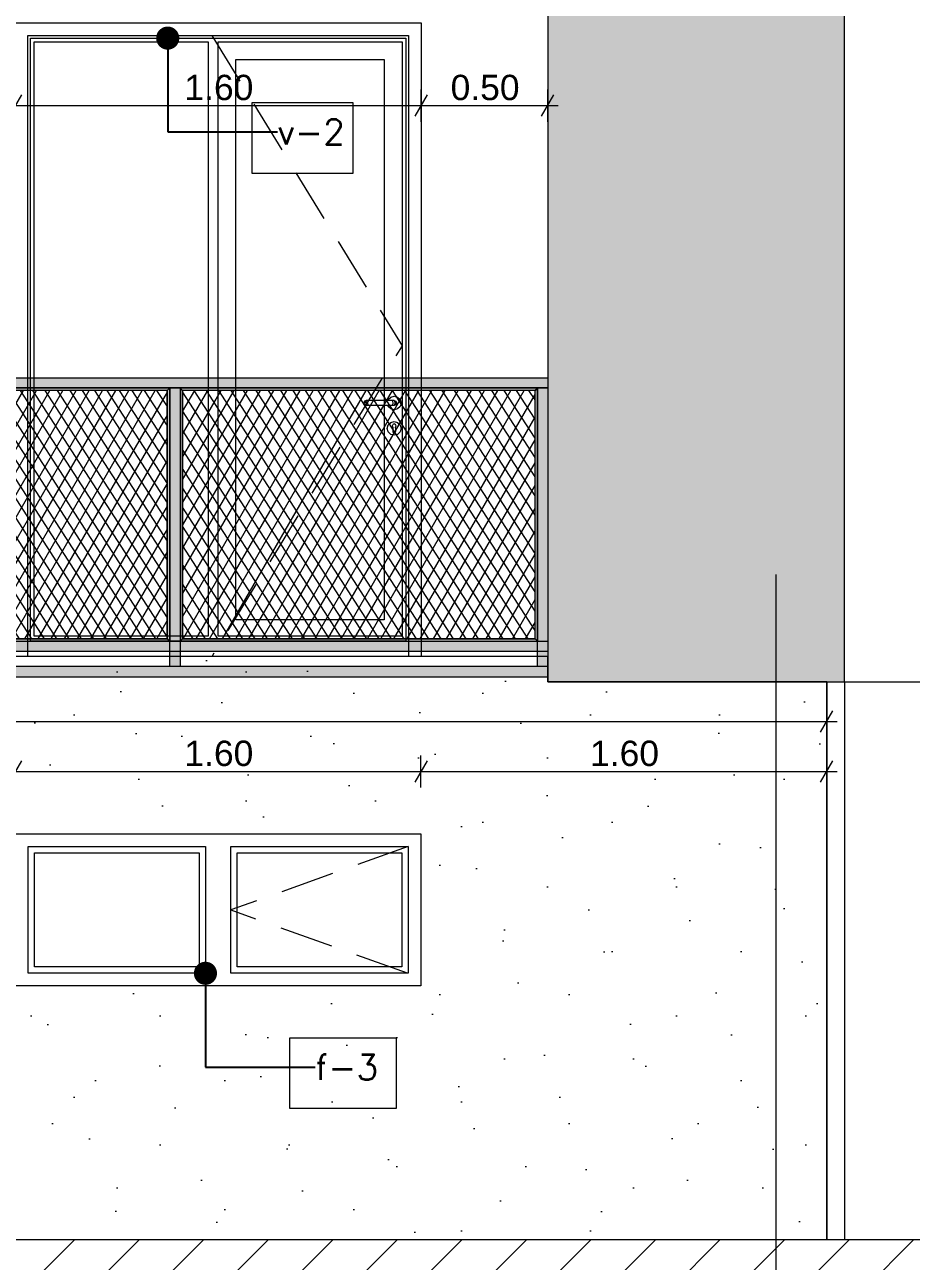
# Model space of a CAD drawing. Header units: millimetres. Extents: x 475616349 to 476941521, y 4620115302 to 4621446928.
# Drawn here: x 476686400 to 476689896, y 4620517234 to 4620522113 of the extents above; entities that cross this region are included whole.
import ezdxf

# ---------------------------------------------------------------- set-up
doc = ezdxf.new("R2010")
doc.units = ezdxf.units.MM
doc.header["$MEASUREMENT"] = 0
doc.linetypes.add('Hidden Line', pattern=[317.5, 211.666667, -105.833333])
for name, color, linetype, lineweight in [('2D Drafting - General_Pen_No__30_Pen_No__9_Pen_No__9_Pen_No__253', 252, 'Continuous', 0), ('2D Drafting - General_Pen_No__30_Pen_No__9_Pen_No__9_Pen_No__7', 7, 'Continuous', 0), ('2D Drafting - General_Pen_No__7_Pen_No__250', 7, 'Continuous', 0), ('2D Drafting - General_Pen_No__7_Pen_No__7', 7, 'Continuous', 0), ('New_2D Drafting - General_Pen_No__2_Pen_No__250', 7, 'Continuous', 0), ('New_2D Drafting - General_Pen_No__30_Pen_No__9_Pen_No__9_Pen_No__255', 255, 'Continuous', 0), ('New_2D Drafting - General_Pen_No__30_Pen_No__9_Pen_No__9_Pen_No__7', 7, 'Continuous', 0), ('New_2D Drafting - General_Pen_No__4', 7, 'Continuous', 0), ('New_2D Drafting - General_Pen_No__42', 250, 'Continuous', 0), ('New_2D Drafting - General_Pen_No__7', 7, 'Continuous', 0), ('New_reg_nak_Pen_No__7', 7, 'Continuous', 0), ('New_shenobebi_Pen_No__7', 7, 'Continuous', 0), ('New_Site & Landscape - Terrain_Pen_No__250', 7, 'Continuous', 0), ('New_Structural - Bearing_Pen_No__250', 7, 'Continuous', 0), ('New_Structural - Bearing_Pen_No__7', 7, 'Continuous', 0), ('New_zoma_Pen_No__4', 7, 'Continuous', 0), ('New_zoma_Pen_No__7', 7, 'Continuous', 0), ('Structural - Bearing_Pen_No__7', 7, 'Continuous', 0), ('zoma_Pen_No__142', 142, 'Continuous', 0), ('zoma_Pen_No__5_Pen_No__5_Pen_No__142', 142, 'Continuous', 0)]:
    doc.layers.add(name, color=color, linetype=linetype, lineweight=lineweight)
doc.layers.add('New_zoma', color=7, linetype='Continuous')
doc.layers.add('zoma', color=7, linetype='Continuous')
doc.styles.add('GENERATED_STYLE_1', font='arial.ttf')
doc.styles.add('GENERATED_STYLE_2', font='arial.ttf')
doc.dimstyles.new('GENERATED_STYLE__1', dxfattribs={"dimtxt": 200, "dimasz": 64.421331, "dimexe": 0.18, "dimexo": 3, "dimgap": 0.09, "dimtad": 1, "dimtih": 1, "dimtoh": 1, "dimlfac": 0.001, "dimzin": 0, "dimdsep": 46, "dimtxsty": 'GENERATED_STYLE_2', "dimblk": 'ARROWHEAD_2', "dimblk1": 'ARROWHEAD_2', "dimblk2": 'ARROWHEAD_2', "dimcen": 0.09, "dimclrd": 142, "dimclre": 142, "dimclrt": 142, "dimadec": 0, "dimazin": 0, "dimtfac": 1, "dimtdec": 4, "dimtmove": 0, "dimatfit": 3, "dimfxl": 1, "dimtolj": 1, "dimtzin": 0, "dimarcsym": 0})
doc.dimstyles.new('GENERATED_STYLE__18', dxfattribs={"dimtxt": 100, "dimasz": 64.421331, "dimexe": 0.18, "dimexo": 3, "dimgap": 0.09, "dimtad": 1, "dimtih": 1, "dimtoh": 1, "dimlfac": 0.001, "dimzin": 0, "dimdsep": 46, "dimtxsty": 'GENERATED_STYLE_1', "dimblk": 'ARROWHEAD_2', "dimblk1": 'ARROWHEAD_2', "dimblk2": 'ARROWHEAD_2', "dimcen": 0.09, "dimclrd": 7, "dimclre": 7, "dimclrt": 7, "dimadec": 0, "dimazin": 0, "dimtfac": 1, "dimtdec": 4, "dimtmove": 0, "dimatfit": 3, "dimfxl": 1, "dimtolj": 1, "dimtzin": 0, "dimarcsym": 0})
doc.dimstyles.new('GENERATED_STYLE__48', dxfattribs={"dimtxt": 0.18, "dimasz": 182.4, "dimexe": 0.18, "dimexo": 0.0625, "dimgap": 0.09, "dimtad": 0, "dimtih": 1, "dimtoh": 1, "dimdec": 4, "dimzin": 0, "dimdsep": 46, "dimcen": 0.09, "dimadec": 0, "dimazin": 0, "dimtfac": 1, "dimtdec": 4, "dimtmove": 0, "dimatfit": 3, "dimldrblk": 'ARROWHEAD_11', "dimfxl": 1, "dimtolj": 1, "dimtzin": 0, "dimarcsym": 0})
pattern_1 = [(60, (476577134.07, 4620325125.74), (-38.971143, 22.5), []), (122.833095, (476577134.07, 4620325125.74), (36.80608, 18.75), [])]

# ---------------------------------------------------------------- blocks, each defined once
blk = doc.blocks.new('*D215', base_point=(476577134.1, 4620325125.7))
at = {"layer": 'zoma_Pen_No__142', "color": 142, "linetype": 'Continuous', "lineweight": 0, "transparency": 16777216}
for p, q in [((476647960.3, 4620514642.2), (476647911.3, 4620514557.4)), ((476647935.8, 4620514536.2), (476647935.8, 4620514663.4)), ((476689711.3, 4620514557.4), (476689760.3, 4620514642.2)), ((476689735.8, 4620514536.2), (476689735.8, 4620514663.4)), ((476647894.3, 4620514599.8), (476647935.8, 4620514599.8)), ((476647935.8, 4620514599.8), (476689735.8, 4620514599.8)), ((476689735.8, 4620514599.8), (476689777.2, 4620514599.8))]:
    blk.add_line(p, q, dxfattribs=at)
at = {"layer": 'zoma_Pen_No__142', "color": 142, "lineweight": 0, "transparency": 16777216, "insert": (476668493.8, 4620514639.8), "char_height": 200, "attachment_point": 7, "style": 'GENERATED_STYLE_2'}
blk.add_mtext('\\A1;{\\pql;\\fArial CYR|b0|i0|c204|p34;41.80}', dxfattribs=at)
blk = doc.blocks.new('ARROWHEAD_2')
at = {"color": 0, "linetype": 'Continuous', "lineweight": 0}
for p, q in [((0, 0), (-1, 0)), ((-0.378, -0.655), (0.378, 0.655))]:
    blk.add_line(p, q, dxfattribs=at)
blk = doc.blocks.new('*D228', base_point=(476577134.1, 4620325125.7))
at = {"layer": 'zoma_Pen_No__142', "color": 142, "linetype": 'Continuous', "lineweight": 0, "transparency": 16777216}
for p, q in [((476682687, 4620515434.6), (476682638.1, 4620515349.8)), ((476682662.5, 4620515328.6), (476682662.5, 4620515455.8)), ((476689187, 4620515434.6), (476689138.1, 4620515349.8)), ((476689162.5, 4620515328.6), (476689162.5, 4620515455.8)), ((476682662.5, 4620515392.2), (476689162.5, 4620515392.2))]:
    blk.add_line(p, q, dxfattribs=at)
at = {"layer": 'zoma_Pen_No__142', "color": 142, "lineweight": 0, "transparency": 16777216, "char_height": 200, "attachment_point": 7, "style": 'GENERATED_STYLE_2'}
for s, insert in [('\\A1;{\\pql;\\fArial CYR|b0|i0|c204|p34;6.50}', (476685646.5, 4620515432.2)), ('\\A1;{\\pql;\\fArial CYR|b0|i0|c204|p34;0.40}', (476688605.9, 4620515432.2))]:
    blk.add_mtext(s, dxfattribs=dict(at, insert=insert))
blk = doc.blocks.new('*D229', base_point=(476577134.1, 4620325125.7))
at = {"layer": 'zoma_Pen_No__142', "color": 142, "linetype": 'Continuous', "lineweight": 0, "transparency": 16777216}
for p, q in [((476689187, 4620515434.6), (476689138.1, 4620515349.8)), ((476689162.5, 4620515328.6), (476689162.5, 4620515455.8)), ((476689538.1, 4620515349.8), (476689587, 4620515434.6)), ((476689562.5, 4620515328.6), (476689562.5, 4620515455.8)), ((476689162.5, 4620515392.2), (476689562.5, 4620515392.2)), ((476689562.5, 4620515392.2), (476689604, 4620515392.2))]:
    blk.add_line(p, q, dxfattribs=at)
blk = doc.blocks.new('*D652', base_point=(476577134.1, 4620325125.7))
at = {"layer": 'New_zoma_Pen_No__4', "color": 7, "linetype": 'Continuous', "lineweight": 0, "transparency": 16777216}
for p, q in [((476686362.6, 4620519103.3), (476686362.6, 4620519230.4)), ((476687962.2, 4620519103.3), (476687962.2, 4620519230.4)), ((476686387.1, 4620519209.3), (476686338.1, 4620519124.5)), ((476687986.6, 4620519209.3), (476687937.7, 4620519124.5)), ((476686362.6, 4620519166.9), (476687962.2, 4620519166.9))]:
    blk.add_line(p, q, dxfattribs=at)
at = {"layer": 'New_zoma_Pen_No__7', "color": 7, "lineweight": 0, "transparency": 16777216, "insert": (476687029.3, 4620519186.9), "char_height": 100, "attachment_point": 7, "style": 'GENERATED_STYLE_1'}
blk.add_mtext('\\A1;{\\pql;\\fArial|b0|i0|c0|p34;1.60}', dxfattribs=at)
blk = doc.blocks.new('*D653', base_point=(476577134.1, 4620325125.7))
at = {"layer": 'New_zoma_Pen_No__4', "color": 7, "linetype": 'Continuous', "lineweight": 0, "transparency": 16777216}
for p, q in [((476687962.2, 4620519103.3), (476687962.2, 4620519230.4)), ((476689562.2, 4620519103.3), (476689562.2, 4620519230.4)), ((476687986.6, 4620519209.3), (476687937.7, 4620519124.5)), ((476689537.7, 4620519124.5), (476689586.6, 4620519209.3)), ((476687962.2, 4620519166.9), (476689562.2, 4620519166.9)), ((476689562.2, 4620519166.9), (476689603.6, 4620519166.9))]:
    blk.add_line(p, q, dxfattribs=at)
at = {"layer": 'New_zoma_Pen_No__7', "color": 7, "lineweight": 0, "transparency": 16777216, "insert": (476688629.1, 4620519186.9), "char_height": 100, "attachment_point": 7, "style": 'GENERATED_STYLE_1'}
blk.add_mtext('\\A1;{\\pql;\\fArial|b0|i0|c0|p34;1.60}', dxfattribs=at)
blk = doc.blocks.new('*D680', base_point=(476577134.1, 4620325125.7))
at = {"layer": 'New_zoma_Pen_No__4', "color": 7, "linetype": 'Continuous', "lineweight": 0, "transparency": 16777216}
for p, q in [((476678262, 4620519300.6), (476678262, 4620519427.8)), ((476689562.2, 4620519300.6), (476689562.2, 4620519427.8)), ((476678286.5, 4620519406.6), (476678237.5, 4620519321.8)), ((476689537.7, 4620519321.8), (476689586.6, 4620519406.6)), ((476678220.6, 4620519364.2), (476678262, 4620519364.2)), ((476678262, 4620519364.2), (476689562.2, 4620519364.2)), ((476689562.2, 4620519364.2), (476689603.6, 4620519364.2))]:
    blk.add_line(p, q, dxfattribs=at)
at = {"layer": 'New_zoma_Pen_No__7', "color": 7, "lineweight": 0, "transparency": 16777216, "insert": (476683746.1, 4620519384.2), "char_height": 100, "attachment_point": 7, "style": 'GENERATED_STYLE_1'}
blk.add_mtext('\\A1;{\\pql;\\fArial|b0|i0|c0|p34;11.30}', dxfattribs=at)
blk = doc.blocks.new('*D819', base_point=(476577134.1, 4620325125.7))
at = {"layer": 'New_zoma_Pen_No__4', "color": 7, "linetype": 'Continuous', "lineweight": 0, "transparency": 16777216}
for p, q in [((476686362.4, 4620521730.6), (476686362.4, 4620521857.7)), ((476687962.4, 4620521730.6), (476687962.4, 4620521857.7)), ((476686386.9, 4620521836.6), (476686338, 4620521751.8)), ((476687986.9, 4620521836.6), (476687938, 4620521751.8)), ((476686362.4, 4620521794.2), (476687962.4, 4620521794.2))]:
    blk.add_line(p, q, dxfattribs=at)
at = {"layer": 'New_zoma_Pen_No__7', "color": 7, "lineweight": 0, "transparency": 16777216, "insert": (476687029.4, 4620521814.2), "char_height": 100, "attachment_point": 7, "style": 'GENERATED_STYLE_1'}
blk.add_mtext('\\A1;{\\pql;\\fArial|b0|i0|c0|p34;1.60}', dxfattribs=at)
blk = doc.blocks.new('*D820', base_point=(476577134.1, 4620325125.7))
at = {"layer": 'New_zoma_Pen_No__4', "color": 7, "linetype": 'Continuous', "lineweight": 0, "transparency": 16777216}
for p, q in [((476687962.4, 4620521730.6), (476687962.4, 4620521857.7)), ((476688462, 4620521730.6), (476688462, 4620521857.7)), ((476687986.9, 4620521836.6), (476687938, 4620521751.8)), ((476688437.5, 4620521751.8), (476688486.5, 4620521836.6)), ((476687962.4, 4620521794.2), (476688462, 4620521794.2)), ((476688462, 4620521794.2), (476688503.5, 4620521794.2))]:
    blk.add_line(p, q, dxfattribs=at)
at = {"layer": 'New_zoma_Pen_No__7', "color": 7, "lineweight": 0, "transparency": 16777216, "insert": (476688079.2, 4620521814.2), "char_height": 100, "attachment_point": 7, "style": 'GENERATED_STYLE_1'}
blk.add_mtext('\\A1;{\\pql;\\fArial|b0|i0|c0|p34;0.50}', dxfattribs=at)
blk = doc.blocks.new('ARROWHEAD_11')
at = {"color": 0, "linetype": 'Continuous', "lineweight": 0}
blk.add_line((0, 0), (-1, 0), dxfattribs=at)
at = {"color": 0, "linetype": 'Continuous', "lineweight": 0, "const_width": 0.25, "flags": 128}
blk.add_lwpolyline([(-0.125, 0, 1), (0.125, 0, 1)], format="xyb", close=True, dxfattribs=at)

msp = doc.modelspace()

# ---------------------------------------------------------------- hatches: boundary and pattern name
at = {"layer": '2D Drafting - General_Pen_No__30_Pen_No__9_Pen_No__9_Pen_No__253', "linetype": 'Continuous', "lineweight": 0}
h = msp.add_hatch(dxfattribs=at)
h.set_pattern_fill('BRICK___RUNNING_BOND', color=252, style=0, pattern_type=2)
h.set_pattern_definition([(0, (476692910.175, 4620522353.93), (0, 66.64), []), (90, (476692910.17, 4620522353.93), (-244.8, 0), [66.64, -66.64]), (90, (476693032.57, 4620522420.57), (-244.8, 0), [66.64, -66.64])])
h.paths.add_polyline_path([(476668932.159, 4620517320.329), (476672162.12, 4620517320.329), (476672162.12, 4620522126.83), (476671562.315, 4620522126.83), (476671562.315, 4620532420.374), (476675362.171, 4620532420.374), (476675362.171, 4620519520.275), (476678173.798, 4620519520.275), (476678173.798, 4620519520.362), (476679062.487, 4620519520.362), (476680662.487, 4620519520.362), (476682662.007, 4620519520.362), (476682662.007, 4620532420.362), (476688462.006, 4620532420.362), (476688462.006, 4620519520.362), (476689632.042, 4620519520.362), (476689632.042, 4620532819.955), (476688550.503, 4620532819.955), (476682661.97, 4620532819.955), (476668932.159, 4620532819.955)])
h.paths.add_polyline_path([(476669461.785, 4620525320.362), (476669461.785, 4620523720.362), (476671061.785, 4620523720.362), (476671061.785, 4620525320.362)], flags=0)
h.paths.add_polyline_path([(476669461.785, 4620526920.362), (476671061.785, 4620526920.362), (476671061.785, 4620528520.362), (476669461.785, 4620528520.362)], flags=0)
h.paths.add_polyline_path([(476669461.789, 4620531720.362), (476669461.789, 4620530120.362), (476671061.789, 4620530120.362), (476671061.789, 4620531720.362)], flags=0)
h.paths.add_polyline_path([(476671061.361, 4620518320.362), (476671061.361, 4620518920.362), (476669461.789, 4620518920.362), (476669461.789, 4620518320.362)], flags=0)
h.paths.add_polyline_path([(476669461.789, 4620520520.362), (476671061.789, 4620520520.362), (476671061.789, 4620522120.362), (476669461.789, 4620522120.362)], flags=0)
h.paths.add_polyline_path([(476676411.99, 4620528520.412), (476676411.99, 4620526020.412), (476678011.99, 4620526020.412), (476678011.99, 4620528520.412)], flags=0)
h.paths.add_polyline_path([(476678011.99, 4620522820.412), (476678011.99, 4620525320.412), (476676411.99, 4620525320.412), (476676411.99, 4620522820.412)], flags=0)
h.paths.add_polyline_path([(476676411.99, 4620529220.412), (476678011.99, 4620529220.412), (476678011.99, 4620531720.412), (476676411.99, 4620531720.412)], flags=0)
h.paths.add_polyline_path([(476680012.004, 4620531720.412), (476680012.004, 4620529220.412), (476681612.004, 4620529220.412), (476681612.004, 4620531720.412)], flags=0)
h.paths.add_polyline_path([(476680012.004, 4620528520.412), (476680012.004, 4620526020.412), (476681612.004, 4620526020.412), (476681612.004, 4620528520.412)], flags=0)
h.paths.add_polyline_path([(476680012.004, 4620522120.412), (476680012.004, 4620519620.412), (476680016.12, 4620519620.412), (476681612.004, 4620519620.412), (476681612.004, 4620522120.412)], flags=0)
h.paths.add_polyline_path([(476680012.004, 4620522820.412), (476681612.004, 4620522820.412), (476681612.004, 4620525320.412), (476680012.004, 4620525320.412)], flags=0)
at = {"layer": '2D Drafting - General_Pen_No__7_Pen_No__7', "linetype": 'Continuous', "lineweight": 0}
h = msp.add_hatch(dxfattribs=at)
h.set_pattern_fill('MASONRY_BLOCK', style=0, pattern_type=2)
h.set_pattern_definition([(45, (476577134.07, 4620325125.74), (-127.27922, 127.27922), [])])
h.paths.add_polyline_path([(476694428.066, 4620517320.282), (476694428.066, 4620516820.283), (476638024.67, 4620516820.283), (476638024.67, 4620517320.273), (476652661.483, 4620517320.304)])
at = {"layer": 'New_2D Drafting - General_Pen_No__30_Pen_No__9_Pen_No__9_Pen_No__255', "linetype": 'Continuous', "lineweight": 0}
for points in [[(476688462.006, 4620520720.413), (476688462.006, 4620520680.413), (476682662.007, 4620520680.413), (476682662.007, 4620520720.413)], [(476685592.006, 4620520670.413), (476685582.006, 4620520680.413), (476686972.006, 4620520680.413), (476686962.006, 4620520670.413)], [(476686972.006, 4620519680.412), (476686962.006, 4620519690.412), (476686962.006, 4620520670.439), (476686972.006, 4620520680.439)], [(476687012.006, 4620519580.362), (476686972.006, 4620519580.362), (476686972.006, 4620520680.413), (476687012.006, 4620520680.413)], [(476687012.006, 4620519680.386), (476687022.006, 4620519690.386), (476687022.006, 4620520670.413), (476687012.006, 4620520680.413)], [(476687022.006, 4620520670.413), (476687012.006, 4620520680.413), (476688422.006, 4620520680.413), (476688412.006, 4620520670.413)], [(476688422.006, 4620519680.386), (476688412.006, 4620519690.386), (476688412.006, 4620520670.413), (476688422.006, 4620520680.413)], [(476688462.006, 4620519580.362), (476688422.006, 4620519580.362), (476688422.006, 4620520680.413), (476688462.006, 4620520680.413)], [(476688462.006, 4620519680.412), (476688462.006, 4620519640.412), (476682662.007, 4620519640.412), (476682662.007, 4620519680.412)], [(476685592.006, 4620519690.386), (476685582.032, 4620519680.412), (476686972.033, 4620519680.412), (476686962.027, 4620519690.418)], [(476687022.006, 4620519690.412), (476687012.006, 4620519680.412), (476688421.98, 4620519680.412), (476688411.98, 4620519690.412)], [(476682662.007, 4620519580.362), (476682662.007, 4620519540.362), (476688462.006, 4620519540.362), (476688462.006, 4620519580.362)]]:
    msp.add_hatch(color=255, dxfattribs=at).paths.add_polyline_path(points)
at = {"layer": 'New_2D Drafting - General_Pen_No__42', "linetype": 'Continuous', "lineweight": 0}
h = msp.add_hatch(dxfattribs=at)
h.set_pattern_fill('CUT_STONE', color=250, style=0, pattern_type=2)
h.set_pattern_definition([(45, (476577134.07, 4620325925.74), (-254.55844, 254.55844), [0, -240, 0, -360]), (110, (476577934.07, 4620325925.74), (338.28934, 123.12725), [0, -176, 0, -304])])
h.paths.add_polyline_path([(476678262.006, 4620519520.362), (476678262.006, 4620517320.356), (476689562.159, 4620517320.38), (476689562.159, 4620519520.362), (476688462.006, 4620519520.362), (476688462.006, 4620519620.419), (476682662.007, 4620519620.419), (476682662.007, 4620519520.362)])
h.paths.add_polyline_path([(476681662.007, 4620518320.362), (476681662.007, 4620518920.362), (476680062.435, 4620518920.362), (476680062.435, 4620518320.362)], flags=0)
h.paths.add_polyline_path([(476683562.435, 4620518920.361), (476683562.435, 4620518320.362), (476685162.007, 4620518320.362), (476685162.007, 4620518920.361)], flags=0)
h.paths.add_polyline_path([(476686362.583, 4620518920.362), (476687962.155, 4620518920.362), (476687962.155, 4620518320.362), (476686362.583, 4620518320.362)], flags=0)
at = {"layer": 'New_2D Drafting - General_Pen_No__7', "linetype": 'Continuous', "lineweight": 0}
h = msp.add_hatch(dxfattribs=at)
h.set_pattern_fill('BATT_INSULATION', style=0, pattern_type=2)
h.set_pattern_definition(pattern_1)
h.paths.add_polyline_path([(476686962.033, 4620520670.413), (476685592.006, 4620520670.413), (476685592.006, 4620519690.386), (476686962.033, 4620519690.386)])
h = msp.add_hatch(dxfattribs=at)
h.set_pattern_fill('BATT_INSULATION', style=0, pattern_type=2)
h.set_pattern_definition(pattern_1)
h.paths.add_polyline_path([(476688412.006, 4620520670.413), (476687022.006, 4620520670.413), (476687022.006, 4620519690.412), (476688412.006, 4620519690.412)])

# ---------------------------------------------------------------- linework, layer by layer
at = {"layer": '2D Drafting - General_Pen_No__30_Pen_No__9_Pen_No__9_Pen_No__7', "color": 7, "linetype": 'Continuous', "lineweight": 0, "flags": 128}
msp.add_lwpolyline([(476668932.159, 4620517320.329), (476672162.12, 4620517320.329), (476672162.12, 4620522126.83), (476671562.315, 4620522126.83), (476671562.315, 4620532420.374), (476675362.171, 4620532420.374), (476675362.171, 4620519520.275), (476678173.798, 4620519520.275), (476678173.798, 4620519520.362), (476679062.487, 4620519520.362), (476680662.487, 4620519520.362), (476682662.007, 4620519520.362), (476682662.007, 4620532420.362), (476688462.006, 4620532420.362), (476688462.006, 4620519520.362), (476689632.042, 4620519520.362), (476689632.042, 4620532819.955), (476688550.503, 4620532819.955), (476682661.97, 4620532819.955), (476668932.159, 4620532819.955)], close=True, dxfattribs=at)
at = {"layer": '2D Drafting - General_Pen_No__7_Pen_No__250', "color": 7, "linetype": 'Continuous', "lineweight": 0, "flags": 128}
msp.add_lwpolyline([(476694428.066, 4620517320.282), (476694428.066, 4620516820.283), (476638024.67, 4620516820.283), (476638024.67, 4620517320.273), (476652661.483, 4620517320.304)], close=True, dxfattribs=at)
at = {"layer": '2D Drafting - General_Pen_No__7_Pen_No__7', "color": 7, "linetype": 'Continuous', "lineweight": 0, "flags": 128}
for points in [[(476687958.32, 4620519620.356), (476686362.436, 4620519620.361), (476686362.445, 4620522120.361), (476687962.445, 4620522120.356)], [(476687962.445, 4620522120.356), (476687962.436, 4620519620.356), (476687958.32, 4620519620.356)]]:
    msp.add_lwpolyline(points, dxfattribs=at)
for points in [[(476686412.445, 4620522070.36), (476687912.445, 4620522070.355), (476687912.436, 4620519620.356), (476686412.436, 4620519620.363)], [(476686422.445, 4620522060.36), (476687902.445, 4620522060.355), (476687902.436, 4620519680.358), (476686422.436, 4620519680.363)], [(476686437.444, 4620522045.36), (476687122.444, 4620522045.358), (476687122.436, 4620519700.36), (476686437.436, 4620519700.363)], [(476687162.44, 4620522045.358), (476687887.444, 4620522045.355), (476687887.436, 4620519700.358), (476687162.436, 4620519700.36)], [(476687232.444, 4620521975.357), (476687817.444, 4620521975.355), (476687817.437, 4620519765.358), (476687232.437, 4620519765.36)]]:
    msp.add_lwpolyline(points, close=True, dxfattribs=at)
at = {"layer": '2D Drafting - General_Pen_No__7_Pen_No__7', "color": 7, "linetype": 'Hidden Line', "lineweight": 0, "flags": 128}
for points in [[(476687137.445, 4620522070.358), (476687887.44, 4620520846.232), (476687138.213, 4620519621.643)], [(476687912.155, 4620518870.362), (476687212.369, 4620518620.362), (476687912.155, 4620518370.362)]]:
    msp.add_lwpolyline(points, dxfattribs=at)
at = {"layer": 'New_2D Drafting - General_Pen_No__2_Pen_No__250', "color": 7, "linetype": 'Continuous', "lineweight": 0, "flags": 128}
for points in [[(476687296.188, 4620521805.99), (476687693.188, 4620521805.99), (476687693.188, 4620521526.302), (476687296.188, 4620521526.302)], [(476687445.02, 4620518115.993), (476687864.02, 4620518115.993), (476687864.02, 4620517836.306), (476687445.02, 4620517836.306)]]:
    msp.add_lwpolyline(points, close=True, dxfattribs=at)
at = {"layer": 'New_2D Drafting - General_Pen_No__30_Pen_No__9_Pen_No__9_Pen_No__7', "color": 7, "linetype": 'Continuous', "lineweight": 0, "flags": 128}
for points in [[(476688462.006, 4620520720.413), (476688462.006, 4620520680.413), (476682662.007, 4620520680.413), (476682662.007, 4620520720.413)], [(476685592.006, 4620520670.413), (476685582.006, 4620520680.413), (476686972.006, 4620520680.413), (476686962.006, 4620520670.413)], [(476686972.006, 4620519680.412), (476686962.006, 4620519690.412), (476686962.006, 4620520670.439), (476686972.006, 4620520680.439)], [(476687012.006, 4620519580.362), (476686972.006, 4620519580.362), (476686972.006, 4620520680.413), (476687012.006, 4620520680.413)], [(476687012.006, 4620519680.386), (476687022.006, 4620519690.386), (476687022.006, 4620520670.413), (476687012.006, 4620520680.413)], [(476687022.006, 4620520670.413), (476687012.006, 4620520680.413), (476688422.006, 4620520680.413), (476688412.006, 4620520670.413)], [(476688422.006, 4620519680.386), (476688412.006, 4620519690.386), (476688412.006, 4620520670.413), (476688422.006, 4620520680.413)], [(476688462.006, 4620519580.362), (476688422.006, 4620519580.362), (476688422.006, 4620520680.413), (476688462.006, 4620520680.413)], [(476688462.006, 4620519680.412), (476688462.006, 4620519640.412), (476682662.007, 4620519640.412), (476682662.007, 4620519680.412)], [(476685592.006, 4620519690.386), (476685582.032, 4620519680.412), (476686972.033, 4620519680.412), (476686962.027, 4620519690.418)], [(476687022.006, 4620519690.412), (476687012.006, 4620519680.412), (476688421.98, 4620519680.412), (476688411.98, 4620519690.412)], [(476682662.007, 4620519580.362), (476682662.007, 4620519540.362), (476688462.006, 4620519540.362), (476688462.006, 4620519580.362)]]:
    msp.add_lwpolyline(points, close=True, dxfattribs=at)
at = {"layer": 'New_2D Drafting - General_Pen_No__4', "color": 7, "linetype": 'Continuous', "lineweight": 0, "flags": 128}
for points in [[(476686962.033, 4620520670.413), (476685592.006, 4620520670.413), (476685592.006, 4620519690.386), (476686962.033, 4620519690.386)], [(476688412.006, 4620520670.413), (476687022.006, 4620520670.413), (476687022.006, 4620519690.412), (476688412.006, 4620519690.412)], [(476678262.006, 4620519520.362), (476678262.006, 4620517320.356), (476689562.159, 4620517320.38), (476689562.159, 4620519520.362), (476688462.006, 4620519520.362), (476688462.006, 4620519620.419), (476682662.007, 4620519620.419), (476682662.007, 4620519520.362)], [(476686362.583, 4620518920.362), (476687962.155, 4620518920.362), (476687962.155, 4620518320.362), (476686362.583, 4620518320.362)]]:
    msp.add_lwpolyline(points, close=True, dxfattribs=at)
at = {"layer": 'New_reg_nak_Pen_No__7', "color": 7, "linetype": 'Continuous', "lineweight": 0}
msp.add_line((476689632.042, 4620519520.362), (476689632.042, 4620517320.38), dxfattribs=at)
at = {"layer": 'New_shenobebi_Pen_No__7', "color": 7, "linetype": 'Continuous', "lineweight": 0}
msp.add_line((476689562.159, 4620519520.362), (476689562.159, 4620517320.38), dxfattribs=at)
at = {"layer": 'New_Site & Landscape - Terrain_Pen_No__250', "color": 7, "linetype": 'Continuous', "lineweight": 0}
msp.add_line((476689632.042, 4620519520.362), (476693106.241, 4620519520.362), dxfattribs=at)
at = {"layer": 'New_Structural - Bearing_Pen_No__250', "color": 7, "linetype": 'Continuous', "lineweight": 0}
for p, q in [((476687833.167, 4620520633.856), (476687843.049, 4620520643.739)), ((476687843.049, 4620520643.739), (476687856.549, 4620520647.356)), ((476687856.549, 4620520647.356), (476687870.049, 4620520643.739)), ((476687870.049, 4620520643.739), (476687879.932, 4620520633.856)), ((476687739.478, 4620520627.428), (476687736.549, 4620520620.357)), ((476687736.549, 4620520620.357), (476687739.478, 4620520613.286)), ((476687741.03, 4620520627.428), (476687738.271, 4620520620.357)), ((476687738.271, 4620520620.357), (476687741.03, 4620520613.286)), ((476687746.549, 4620520630.357), (476687739.478, 4620520627.428)), ((476687739.478, 4620520613.286), (476687746.549, 4620520610.357)), ((476687745.845, 4620520627.428), (476687743.733, 4620520620.357)), ((476687743.733, 4620520620.357), (476687745.845, 4620520613.286)), ((476687747.691, 4620520630.357), (476687746.549, 4620520630.357)), ((476687747.691, 4620520610.357), (476687746.549, 4620520610.357)), ((476687750.943, 4620520630.357), (476687747.691, 4620520630.357)), ((476687750.943, 4620520610.357), (476687747.691, 4620520610.357)), ((476687755.809, 4620520630.357), (476687750.943, 4620520630.357)), ((476687755.809, 4620520610.357), (476687750.943, 4620520610.357)), ((476687753.05, 4620520627.428), (476687751.907, 4620520620.357)), ((476687751.907, 4620520620.357), (476687753.05, 4620520613.286)), ((476687761.549, 4620520630.357), (476687755.809, 4620520630.357)), ((476687761.549, 4620520610.357), (476687755.809, 4620520610.357)), ((476687841.549, 4620520630.356), (476687761.549, 4620520630.357)), ((476687841.549, 4620520610.356), (476687761.549, 4620520610.357)), ((476687832.229, 4620520630.356), (476687833.167, 4620520633.856)), ((476687833.166, 4620520606.856), (476687832.229, 4620520610.356)), ((476687843.049, 4620520596.974), (476687833.166, 4620520606.856)), ((476687847.29, 4620520630.356), (476687841.549, 4620520630.356)), ((476687847.289, 4620520610.356), (476687841.549, 4620520610.356)), ((476687856.549, 4620520593.356), (476687843.049, 4620520596.974)), ((476687852.156, 4620520610.356), (476687847.289, 4620520610.356)), ((476687852.156, 4620520630.356), (476687847.29, 4620520630.356)), ((476687850.048, 4620520627.427), (476687851.191, 4620520620.356)), ((476687851.191, 4620520620.356), (476687850.048, 4620520613.285)), ((476687855.407, 4620520630.356), (476687852.156, 4620520630.356)), ((476687855.407, 4620520610.356), (476687852.156, 4620520610.356)), ((476687856.549, 4620520630.356), (476687855.407, 4620520630.356)), ((476687856.549, 4620520610.356), (476687855.407, 4620520610.356)), ((476687856.549, 4620520630.356), (476687863.62, 4620520627.427)), ((476687863.62, 4620520613.285), (476687856.549, 4620520610.356)), ((476687870.049, 4620520596.974), (476687856.549, 4620520593.356)), ((476687857.254, 4620520627.427), (476687859.365, 4620520620.356)), ((476687859.365, 4620520620.356), (476687857.254, 4620520613.285)), ((476687862.068, 4620520627.427), (476687864.827, 4620520620.356)), ((476687864.827, 4620520620.356), (476687862.068, 4620520613.285)), ((476687863.62, 4620520627.427), (476687866.549, 4620520620.356)), ((476687866.549, 4620520620.356), (476687863.62, 4620520613.285)), ((476687879.932, 4620520606.856), (476687870.049, 4620520596.974)), ((476687879.932, 4620520633.856), (476687883.549, 4620520620.356)), ((476687883.549, 4620520620.356), (476687879.932, 4620520606.856)), ((476687833.166, 4620520533.856), (476687843.049, 4620520543.739)), ((476687843.049, 4620520543.739), (476687856.549, 4620520547.356)), ((476687856.549, 4620520537.782), (476687851.174, 4620520535.5)), ((476687856.549, 4620520547.356), (476687870.049, 4620520543.739)), ((476687861.924, 4620520535.5), (476687856.549, 4620520537.782)), ((476687870.049, 4620520543.739), (476687879.932, 4620520533.856)), ((476687829.549, 4620520520.356), (476687833.166, 4620520533.856)), ((476687833.166, 4620520506.856), (476687829.549, 4620520520.356)), ((476687843.049, 4620520496.974), (476687833.166, 4620520506.856)), ((476687856.549, 4620520493.356), (476687843.049, 4620520496.974)), ((476687849.829, 4620520531.996), (476687849.081, 4620520530.049)), ((476687849.081, 4620520530.049), (476687851.549, 4620520524.756)), ((476687849.829, 4620520531.996), (476687851.174, 4620520535.5)), ((476687851.549, 4620520524.756), (476687851.549, 4620520523.243)), ((476687851.549, 4620520523.243), (476687851.549, 4620520520.356)), ((476687851.549, 4620520520.356), (476687851.549, 4620520517.47)), ((476687851.549, 4620520517.47), (476687851.549, 4620520511.696)), ((476687851.549, 4620520511.696), (476687851.549, 4620520507.856)), ((476687851.549, 4620520507.856), (476687853.013, 4620520504.321)), ((476687853.013, 4620520504.321), (476687856.549, 4620520502.856)), ((476687856.549, 4620520502.856), (476687860.084, 4620520504.321)), ((476687870.049, 4620520496.974), (476687856.549, 4620520493.356)), ((476687860.084, 4620520504.321), (476687861.549, 4620520507.856)), ((476687861.549, 4620520524.756), (476687864.017, 4620520530.049)), ((476687861.549, 4620520523.243), (476687861.549, 4620520524.756)), ((476687861.549, 4620520523.243), (476687861.549, 4620520520.356)), ((476687861.549, 4620520520.356), (476687861.549, 4620520517.47)), ((476687861.549, 4620520517.47), (476687861.549, 4620520511.696)), ((476687861.549, 4620520511.696), (476687861.549, 4620520507.856)), ((476687863.269, 4620520531.996), (476687861.924, 4620520535.5)), ((476687863.269, 4620520531.996), (476687864.017, 4620520530.049)), ((476687879.932, 4620520506.856), (476687870.049, 4620520496.974)), ((476687879.932, 4620520533.856), (476687883.549, 4620520520.356)), ((476687883.549, 4620520520.356), (476687879.932, 4620520506.856))]:
    msp.add_line(p, q, dxfattribs=at)
at = {"layer": 'New_Structural - Bearing_Pen_No__7', "color": 7, "linetype": 'Continuous', "lineweight": 0}
for p, q in [((476687962.155, 4620518920.362), (476687962.155, 4620518320.362)), ((476686412.583, 4620518370.362), (476686412.583, 4620518870.362)), ((476686412.583, 4620518870.362), (476687112.369, 4620518870.362)), ((476686437.583, 4620518395.362), (476686437.583, 4620518845.362)), ((476686437.583, 4620518845.362), (476687087.369, 4620518845.362)), ((476687087.369, 4620518845.362), (476687087.369, 4620518395.362)), ((476687112.369, 4620518870.362), (476687112.369, 4620518370.362)), ((476687212.369, 4620518370.362), (476687212.369, 4620518870.362)), ((476687212.369, 4620518870.362), (476687912.155, 4620518870.362)), ((476687237.369, 4620518395.362), (476687237.369, 4620518845.362)), ((476687237.369, 4620518845.362), (476687887.155, 4620518845.362)), ((476687887.155, 4620518845.362), (476687887.155, 4620518395.362)), ((476687912.155, 4620518870.362), (476687912.155, 4620518370.362)), ((476687087.369, 4620518395.362), (476686437.583, 4620518395.362)), ((476687887.155, 4620518395.362), (476687237.369, 4620518395.362)), ((476687112.369, 4620518370.362), (476686412.583, 4620518370.362)), ((476687912.155, 4620518370.362), (476687212.369, 4620518370.362)), ((476687962.155, 4620518320.362), (476686362.583, 4620518320.362))]:
    msp.add_line(p, q, dxfattribs=at)
at = {"layer": 'Structural - Bearing_Pen_No__7', "color": 7, "linetype": 'Continuous', "lineweight": 0}
msp.add_line((476686362.583, 4620518920.362), (476687962.155, 4620518920.362), dxfattribs=at)
at = {"layer": 'zoma_Pen_No__5_Pen_No__5_Pen_No__142', "color": 142, "linetype": 'Continuous', "lineweight": 0}
msp.add_line((476689362.159, 4620519944.398), (476689362.159, 4620513661.684), dxfattribs=at)

# ---------------------------------------------------------------- texts
at = {"layer": 'New_2D Drafting - General_Pen_No__2_Pen_No__250', "color": 7, "linetype": 'Continuous', "lineweight": 0, "char_height": 100, "attachment_point": 4}
for s, insert in [('\\A1;{\\pql;\\Ftxt.shx;v-\\Ftxt.shx;2}', (476687396.188, 4620521690.434)), ('\\A1;{\\pql;\\Ftxt.shx;f-\\Ftxt.shx;3}', (476687545.02, 4620517999.837))]:
    msp.add_mtext(s, dxfattribs=dict(at, insert=insert))

# ---------------------------------------------------------------- dimensions: what is measured, and where the dimension line sits
at = {"layer": 'New_zoma', "color": 7, "linetype": 'Continuous', "lineweight": 0}
for base, p1, p2, picture, middle in [((476687962.445, 4620521794.169), (476686362.445, 4620522120.361), (476687962.445, 4620522120.356), '*D819', (476687159.298, 4620521864.169)), ((476688462.006, 4620521794.169), (476687962.445, 4620522120.356), (476688462.006, 4620522120.361), '*D820', (476688209.079, 4620521864.169)), ((476689562.159, 4620519364.202), (476678262.006, 4620517320.356), (476689562.159, 4620517320.38), '*D680', (476683914.14, 4620519434.202)), ((476687962.155, 4620519166.871), (476686362.583, 4620518920.362), (476687962.155, 4620518920.362), '*D652', (476687159.222, 4620519236.871)), ((476689562.159, 4620519166.871), (476687962.155, 4620518920.362), (476689562.159, 4620517320.38), '*D653', (476688759.01, 4620519236.871))]:
    dim = msp.add_linear_dim(base=base, p1=p1, p2=p2, dimstyle='GENERATED_STYLE__18', dxfattribs=at)
    dim.commit()
    dim.dimension.update_dxf_attribs({"geometry": picture, "text_midpoint": middle, "dimtype": 160})
at = {"layer": 'zoma', "color": 142, "linetype": 'Continuous', "lineweight": 0}
for base, p1, p2, picture, middle in [((476689735.789, 4620514599.79), (476647935.789, 4620523200.337), (476689735.789, 4620525162.276), '*D215', (476668829.847, 4620514739.79)), ((476689562.529, 4620515392.217), (476689162.529, 4620520247.954), (476689562.529, 4620520298.569), '*D229', (476688865.681, 4620515532.217)), ((476689162.529, 4620515392.217), (476682662.529, 4620520218.627), (476689162.529, 4620520247.954), '*D228', (476685906.236, 4620515532.217))]:
    dim = msp.add_linear_dim(base=base, p1=p1, p2=p2, dimstyle='GENERATED_STYLE__1', dxfattribs=at)
    dim.commit()
    dim.dimension.update_dxf_attribs({"geometry": picture, "text_midpoint": middle, "dimtype": 160})

# ---------------------------------------------------------------- leaders
at = {"layer": 'New_2D Drafting - General_Pen_No__2_Pen_No__250', "color": 7, "linetype": 'Continuous', "lineweight": 0, "annotation_type": 0, "has_hookline": 1, "hookline_direction": 0, "text_width": 266.667}
for points in [[(476686963.537, 4620522060.358), (476686963.537, 4620521690.434), (476687396.098, 4620521690.434)], [(476687112.369, 4620518370.362), (476687112.369, 4620517999.837), (476687544.93, 4620517999.837)]]:
    msp.add_leader(points, dimstyle='GENERATED_STYLE__48', dxfattribs=at)

doc.saveas('drawing.dxf')
